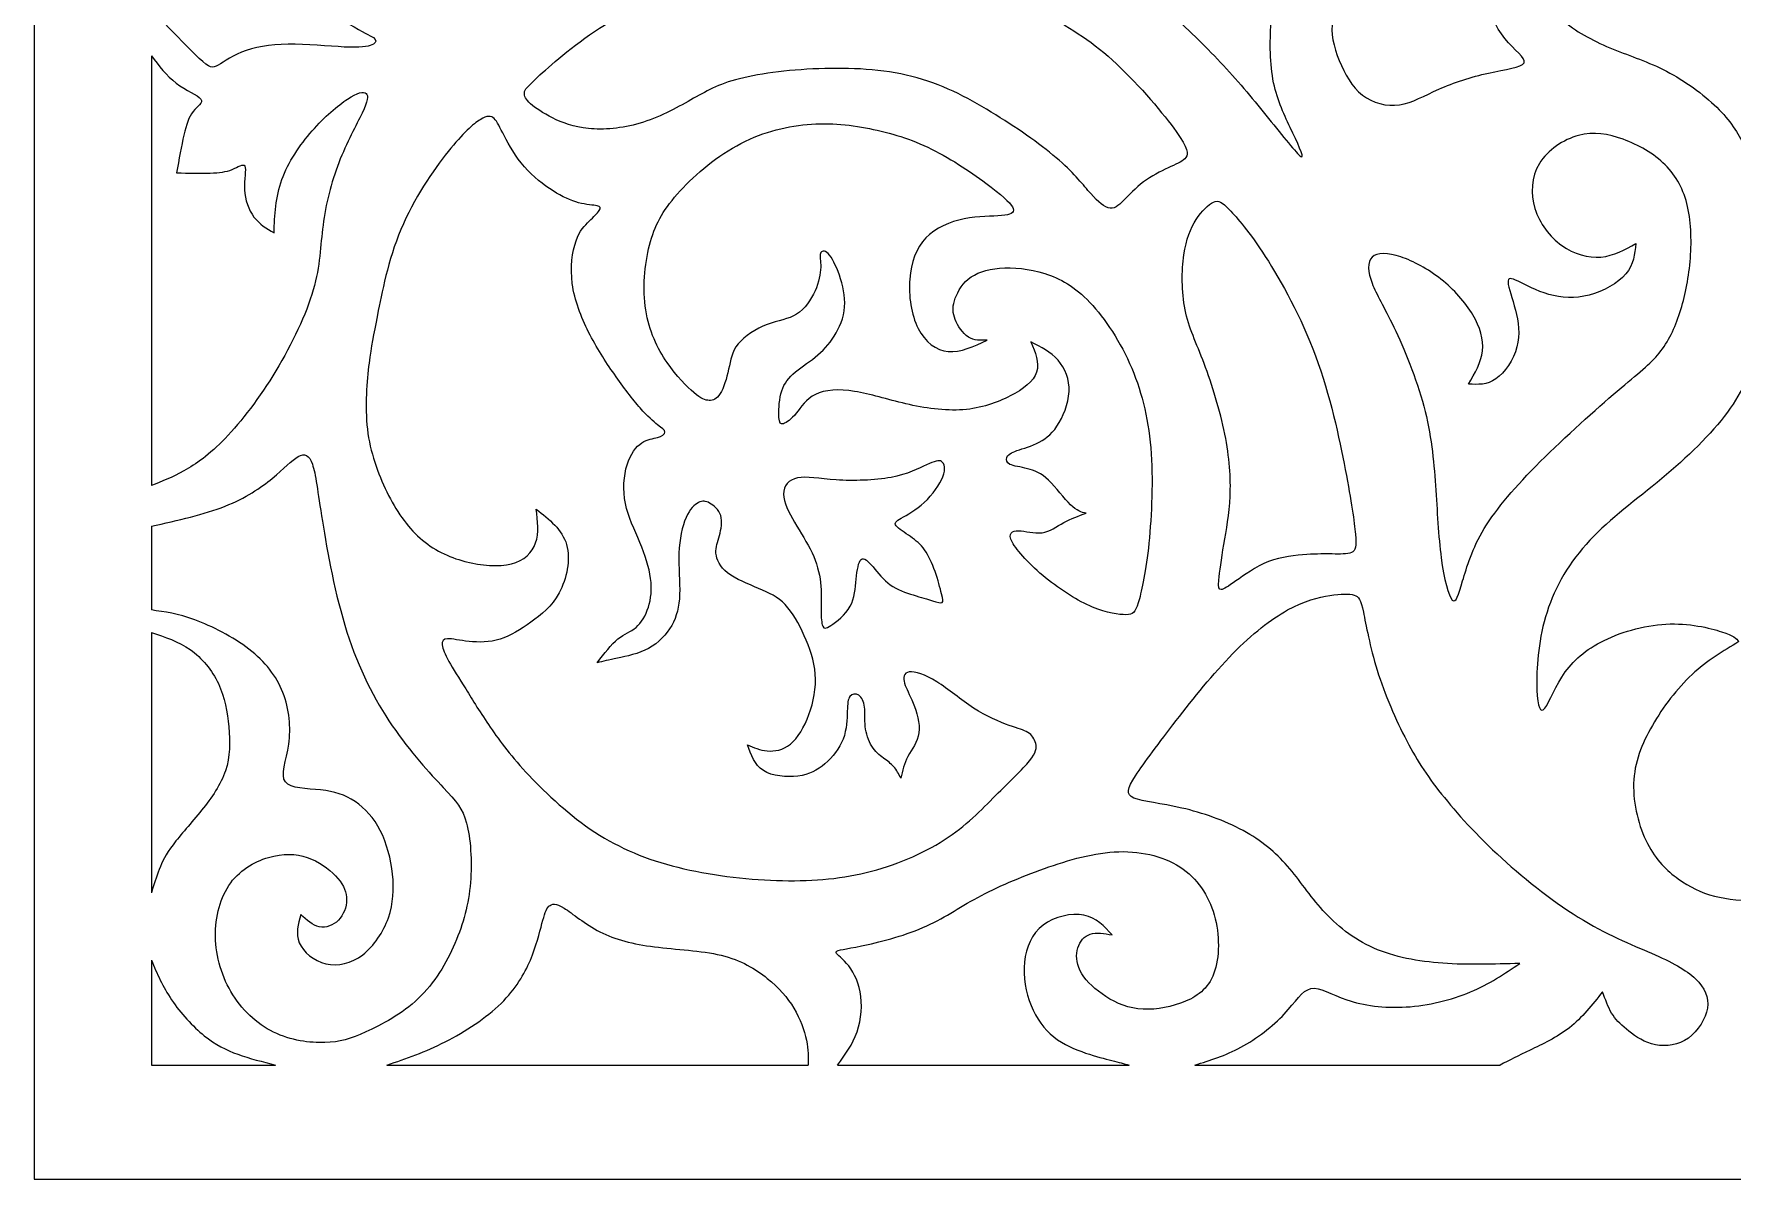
# Model space of a CAD drawing. Header units: millimetres. Extents: x 169 to 447, y 9 to 409.
# Drawn here: x 168.9 to 306.1, y 8.9 to 101.4 of the extents above; entities that cross this region are included whole.
import ezdxf

# ---------------------------------------------------------------- set-up
doc = ezdxf.new("R2010")
doc.units = ezdxf.units.MM
for name, color, linetype in [('Default', 7, 'Continuous'), ('DV1_Layer_1', 7, 'Continuous'), ('Layer_1', 7, 'Continuous')]:
    doc.layers.add(name, color=color, linetype=linetype)

# ---------------------------------------------------------------- blocks, each defined once
blk = doc.blocks.new('SE')
at = {"layer": 'DV1_Layer_1', "color": 7, "linetype": 'Continuous'}
for points, knots in [([(247.2, 127.8), (246.64, 127.35), (246.09, 126.91), (245.66, 124.99), (245.8, 123.53), (246.51, 121.95), (247.22, 120.38), (248.51, 118.69), (250.05, 117.27), (251.59, 115.85), (253.38, 114.69), (254.51, 113.7), (255.64, 112.7), (256.1, 111.87), (256.28, 110.77), (256.47, 109.66), (256.38, 108.28), (257.17, 106.88), (257.96, 105.48), (259.62, 104.06), (261.13, 102.68), (262.64, 101.31), (263.99, 99.97), (265.27, 98.57), (266.55, 97.17), (267.75, 95.71), (268.89, 94.3), (270.03, 92.89), (271.1, 91.53), (271.34, 91.46), (271.58, 91.4), (270.99, 92.62), (269.85, 95.03), (269.31, 96.21), (269.03, 97.73), (268.76, 99.25), (268.76, 101.11), (268.91, 102.51), (269.07, 103.91), (269.37, 104.85), (270.58, 106.47), (271.47, 107.15), (272.47, 107.38), (273.46, 107.61), (274.56, 107.39), (275.37, 106.82), (276.17, 106.25), (276.7, 105.33), (277.22, 104.41), (276.79, 104.54), (276.35, 104.67), (275.69, 104.39), (275.04, 104.11), (274.16, 103.41), (273.89, 102.47), (273.62, 101.53), (273.94, 100.34), (274.39, 99.24), (274.84, 98.14), (275.41, 97.11), (276.25, 96.45), (277.09, 95.8), (278.21, 95.51), (279.25, 95.66), (280.29, 95.82), (281.25, 96.41), (282.44, 96.93), (283.63, 97.46), (285.05, 97.92), (286.43, 98.22), (287.81, 98.53), (289.14, 98.68), (289.32, 99.06), (289.49, 99.45), (288.51, 100.06), (287.76, 101.01), (287, 101.96), (286.48, 103.25), (285.89, 105.48), (285.82, 106.42), (285.89, 107.15), (285.95, 107.87), (286.15, 108.37), (286.35, 108.88)], [0, 0, 0, 0, 0.033333, 0.033333, 0.066667, 0.066667, 0.066667, 0.1, 0.1, 0.1, 0.133333, 0.133333, 0.133333, 0.166667, 0.166667, 0.166667, 0.2, 0.2, 0.2, 0.233333, 0.233333, 0.233333, 0.266667, 0.266667, 0.266667, 0.3, 0.3, 0.3, 0.333333, 0.333333, 0.333333, 0.366667, 0.366667, 0.4, 0.4, 0.4, 0.433333, 0.433333, 0.433333, 0.466667, 0.466667, 0.5, 0.5, 0.5, 0.533333, 0.533333, 0.533333, 0.566667, 0.566667, 0.566667, 0.6, 0.6, 0.6, 0.633333, 0.633333, 0.633333, 0.666667, 0.666667, 0.666667, 0.7, 0.7, 0.7, 0.733333, 0.733333, 0.733333, 0.766667, 0.766667, 0.766667, 0.8, 0.8, 0.8, 0.833333, 0.833333, 0.833333, 0.866667, 0.866667, 0.866667, 0.9, 0.9, 0.933333, 0.933333, 0.933333, 1, 1, 1, 1]), ([(178.41, 124.82), (178.94, 123.35), (179.46, 121.89), (180.39, 119.78), (181.32, 117.67), (182.65, 114.91), (185.98, 109.81), (187.97, 107.47), (189.79, 105.74), (191.62, 104), (193.28, 102.86), (194.4, 102.18), (195.51, 101.5), (196.08, 101.28), (196.63, 100.89), (196.61, 100.72), (196.35, 100.56), (196.08, 100.41), (195.58, 100.28), (194.45, 100.31), (193.33, 100.34), (191.58, 100.54), (190.03, 100.55), (188.49, 100.57), (187.14, 100.41), (186.08, 100.05), (185.03, 99.69), (184.28, 99.13), (183.81, 98.86), (183.33, 98.59), (183.14, 98.62), (182.28, 99.41), (181.43, 100.21), (179.92, 101.79), (178.41, 103.36)], [0, 0, 0, 0, 0.076923, 0.076923, 0.076923, 0.153846, 0.153846, 0.230769, 0.230769, 0.230769, 0.307692, 0.307692, 0.307692, 0.384615, 0.384615, 0.461538, 0.461538, 0.461538, 0.538462, 0.538462, 0.538462, 0.615385, 0.615385, 0.615385, 0.692308, 0.692308, 0.692308, 0.769231, 0.769231, 0.769231, 0.846154, 0.846154, 0.846154, 1, 1, 1, 1]), ([(250.76, 102.87), (248.73, 103.91), (246.41, 104.85), (243.53, 105.64), (240.66, 106.42), (237.22, 107.06), (233.57, 107.02), (229.92, 106.97), (226.05, 106.25), (219.7, 104.5), (217.23, 103.47), (215.02, 102.1), (212.81, 100.74), (210.87, 99.03), (209.81, 98.07), (208.75, 97.11), (208.57, 96.89), (208.55, 96.64), (208.53, 96.39), (208.66, 96.1), (209.04, 95.75), (209.42, 95.4), (210.06, 94.99), (210.83, 94.6), (211.61, 94.22), (212.53, 93.87), (213.73, 93.75), (214.94, 93.63), (216.42, 93.74), (217.89, 94.18), (219.35, 94.61), (220.8, 95.38), (223.2, 96.74), (224.17, 97.33), (225.93, 97.77), (227.69, 98.22), (230.25, 98.53), (232.82, 98.59), (235.39, 98.66), (237.97, 98.49), (240.28, 97.84), (242.6, 97.19), (244.66, 96.08), (246.63, 94.85), (248.6, 93.63), (250.48, 92.3), (251.76, 91.18), (253.04, 90.06), (253.71, 89.17), (254.31, 88.49), (254.92, 87.81), (255.44, 87.35), (255.88, 87.31), (256.32, 87.27), (256.67, 87.64), (257.58, 88.58), (258.15, 89.15), (258.81, 89.61), (259.47, 90.06), (260.21, 90.41), (261.37, 90.94), (261.78, 91.11), (261.99, 91.41), (262.2, 91.71), (262.2, 92.12), (261.21, 93.5), (260.23, 94.88), (258.26, 97.22), (256.4, 98.96), (254.54, 100.69), (252.79, 101.83), (250.76, 102.87)], [0, 0, 0, 0, 0.038462, 0.038462, 0.038462, 0.076923, 0.076923, 0.076923, 0.115385, 0.115385, 0.153846, 0.153846, 0.153846, 0.192308, 0.192308, 0.192308, 0.230769, 0.230769, 0.230769, 0.269231, 0.269231, 0.269231, 0.307692, 0.307692, 0.307692, 0.346154, 0.346154, 0.346154, 0.384615, 0.384615, 0.384615, 0.423077, 0.423077, 0.461538, 0.461538, 0.461538, 0.5, 0.5, 0.5, 0.538462, 0.538462, 0.538462, 0.576923, 0.576923, 0.576923, 0.615385, 0.615385, 0.615385, 0.653846, 0.653846, 0.653846, 0.692308, 0.692308, 0.692308, 0.730769, 0.730769, 0.769231, 0.769231, 0.769231, 0.807692, 0.807692, 0.846154, 0.846154, 0.846154, 0.884615, 0.884615, 0.884615, 0.923077, 0.923077, 0.923077, 1, 1, 1, 1]), ([(290.23, 108.07), (290.18, 107.18), (290.13, 106.29), (290.47, 105.31), (290.81, 104.32), (291.53, 103.25), (292.6, 102.36), (293.67, 101.46), (295.09, 100.74), (296.51, 100.16), (297.94, 99.58), (299.36, 99.14), (302.29, 97.61), (303.8, 96.52), (304.88, 95.46), (305.96, 94.4), (306.62, 93.37), (307.11, 92.38), (307.61, 91.4), (307.95, 90.46), (308.28, 89.52)], [0, 0, 0, 0, 0.125, 0.125, 0.125, 0.25, 0.25, 0.25, 0.375, 0.375, 0.375, 0.5, 0.5, 0.625, 0.625, 0.625, 0.75, 0.75, 0.75, 1, 1, 1, 1]), ([(178.41, 99.62), (179.02, 98.81), (180.25, 97.19), (182.17, 96.45), (182.4, 96.13), (182.63, 95.82), (182.13, 95.55), (181.78, 95.12), (181.43, 94.68), (181.23, 94.07), (181.04, 93.21), (180.84, 92.36), (180.64, 91.27), (180.45, 90.17), (181.43, 90.15), (182.41, 90.13), (183.17, 90.15), (183.92, 90.17), (184.97, 90.31), (185.85, 90.96), (185.97, 90.71), (186.09, 90.46), (185.89, 89.63), (185.93, 88.81), (185.98, 87.99), (186.26, 87.18), (186.7, 86.6), (187.14, 86.02), (187.73, 85.67), (188.32, 85.32), (188.38, 86.76), (188.45, 88.21), (188.95, 89.62), (189.46, 91.03), (190.4, 92.41), (191.4, 93.55), (192.41, 94.7), (193.48, 95.62), (194.27, 96.13), (195.05, 96.65), (195.56, 96.76), (195.97, 96.41), (195.89, 95.95), (195.44, 95), (194.99, 94.05), (194.18, 92.6), (193.56, 90.99), (192.93, 89.39), (192.5, 87.62), (192.28, 85.94), (192.06, 84.27), (192.06, 82.69), (191.49, 80.72), (190.92, 78.74), (189.78, 76.35), (187.16, 72.02), (185.67, 70.07), (184.38, 68.73), (183.09, 67.38), (182, 66.64), (181.04, 66.11), (180.07, 65.57), (179.24, 65.24), (178.41, 64.91)], [0, 0, 0, 0, 0.041667, 0.083333, 0.083333, 0.083333, 0.125, 0.125, 0.125, 0.166667, 0.166667, 0.166667, 0.208333, 0.208333, 0.208333, 0.25, 0.25, 0.25, 0.291667, 0.333333, 0.333333, 0.333333, 0.375, 0.375, 0.375, 0.416667, 0.416667, 0.416667, 0.458333, 0.458333, 0.458333, 0.5, 0.5, 0.5, 0.541667, 0.541667, 0.541667, 0.583333, 0.583333, 0.583333, 0.625, 0.625, 0.666667, 0.666667, 0.666667, 0.708333, 0.708333, 0.708333, 0.75, 0.75, 0.75, 0.791667, 0.791667, 0.791667, 0.833333, 0.833333, 0.875, 0.875, 0.875, 0.916667, 0.916667, 0.916667, 1, 1, 1, 1]), ([(196.68, 78.71), (197.02, 80.44), (197.53, 83.11), (198.57, 85.59), (199.6, 88.07), (201.18, 90.37), (202.38, 91.88), (203.58, 93.39), (204.42, 94.11), (204.98, 94.46), (205.55, 94.81), (205.86, 94.79), (206.11, 94.55), (206.36, 94.31), (206.56, 93.85), (206.93, 93.14), (207.3, 92.43), (207.85, 91.46), (209.25, 89.85), (210.1, 89.19), (211.63, 88.23), (212.31, 87.92), (212.93, 87.76), (213.56, 87.59), (214.13, 87.57), (214.72, 87.44), (214.74, 87.33), (214.6, 87.12), (214.45, 86.92), (214.15, 86.61), (213.79, 86.26), (213.43, 85.91), (213.01, 85.52), (212.72, 84.67), (212.42, 83.83), (212.25, 82.54), (212.42, 81.22), (212.6, 79.89), (213.12, 78.54), (213.74, 77.3), (214.37, 76.07), (215.09, 74.95), (215.82, 73.9), (216.55, 72.85), (217.3, 71.87), (217.9, 71.18), (218.5, 70.49), (218.96, 70.1), (219.31, 69.82), (219.66, 69.55), (219.9, 69.4), (219.9, 69.23), (219.9, 69.07), (219.66, 68.89), (219.31, 68.8), (218.96, 68.7), (218.5, 68.68), (217.58, 68.06), (217.12, 67.47), (216.58, 65.72), (216.49, 64.56), (216.71, 63.47), (216.93, 62.38), (217.45, 61.35), (217.88, 60.33), (218.3, 59.31), (218.63, 58.31), (218.75, 57.42), (218.87, 56.54), (218.78, 55.77), (218.57, 55.09), (218.35, 54.42), (218, 53.82), (217.57, 53.46), (217.14, 53.1), (216.64, 52.97), (216.11, 52.53), (215.57, 52.1), (215, 51.35), (214.43, 50.61), (214.89, 50.72), (215.35, 50.83), (216.07, 50.98), (216.79, 51.13), (217.78, 51.33), (218.59, 51.77), (219.4, 52.21), (220.03, 52.88), (220.45, 53.62), (220.86, 54.35), (221.06, 55.14), (221.09, 56.13), (221.13, 57.13), (220.99, 58.33), (221.04, 59.46), (221.08, 60.58), (221.52, 62.68), (222.31, 63.38), (222.62, 63.55), (222.94, 63.71), (223.18, 63.69), (223.51, 63.5), (223.84, 63.32), (224.25, 62.97), (224.41, 62.49), (224.56, 62), (224.45, 61.39), (224.31, 60.88), (224.17, 60.36), (223.99, 59.95), (224.03, 59.45), (224.08, 58.94), (224.34, 58.35), (224.97, 57.86), (225.61, 57.37), (226.61, 56.97), (227.47, 56.61), (228.32, 56.25), (229.02, 55.92), (229.62, 55.3), (230.22, 54.68), (230.73, 53.76), (231.16, 52.79), (231.6, 51.81), (231.97, 50.78), (232.05, 49.69), (232.13, 48.6), (231.91, 47.44), (231.54, 46.42), (231.16, 45.4), (230.64, 44.53), (230.04, 44.04), (229.44, 43.55), (228.76, 43.44), (228.17, 43.49), (227.58, 43.55), (227.07, 43.76), (226.57, 43.98), (226.86, 43.17), (227.14, 42.36), (227.86, 41.9), (228.58, 41.45), (229.74, 41.34), (230.65, 41.46), (231.56, 41.58), (232.21, 41.93), (232.83, 42.45), (233.44, 42.98), (234.01, 43.68), (234.3, 44.45), (234.6, 45.23), (234.62, 46.08), (234.66, 47.31), (234.69, 47.68), (234.85, 47.89), (235.01, 48.09), (235.32, 48.14), (235.56, 47.99), (235.8, 47.83), (235.98, 47.48), (236.03, 47.03), (236.09, 46.59), (236.02, 46.04), (236.09, 45.47), (236.15, 44.9), (236.35, 44.31), (236.62, 43.87), (236.89, 43.44), (237.24, 43.15), (237.56, 42.91), (237.88, 42.67), (238.16, 42.47), (238.39, 42.21), (238.62, 41.95), (238.8, 41.62), (238.97, 41.29), (239.1, 41.88), (239.23, 42.47), (239.85, 43.63), (240.33, 44.2), (240.43, 44.96), (240.52, 45.71), (240.24, 46.65), (239.67, 48.05), (239.39, 48.51), (239.27, 48.95), (239.15, 49.38), (239.19, 49.8), (239.64, 49.87), (240.09, 49.93), (240.94, 49.65), (241.87, 49.07), (242.8, 48.49), (243.81, 47.61), (244.84, 46.95), (245.88, 46.28), (246.95, 45.82), (247.71, 45.55), (248.46, 45.27), (248.9, 45.19), (249.56, 44.77), (249.78, 44.44), (249.86, 44.09), (249.95, 43.74), (249.91, 43.37), (249.36, 42.69), (248.81, 42.01), (247.76, 41.03), (246.62, 39.88), (245.47, 38.73), (244.22, 37.42), (242.47, 36.3), (240.72, 35.17), (238.47, 34.23), (236.17, 33.67), (233.88, 33.11), (231.54, 32.94), (228.93, 33.03), (226.33, 33.11), (223.47, 33.46), (220.95, 34.09), (218.44, 34.71), (216.27, 35.61), (214.25, 36.93), (212.22, 38.25), (210.34, 40), (208.93, 41.5), (207.52, 43), (206.58, 44.25), (205.01, 46.54), (204.37, 47.59), (203.81, 48.49), (203.26, 49.38), (202.78, 50.13), (202.45, 50.72), (202.12, 51.31), (201.94, 51.75), (201.91, 52.05), (201.88, 52.36), (201.99, 52.53), (202.35, 52.55), (202.71, 52.56), (203.32, 52.4), (204.08, 52.33), (204.83, 52.25), (205.73, 52.25), (206.58, 52.51), (207.43, 52.77), (208.24, 53.3), (209.91, 54.48), (210.76, 55.14), (211.96, 57.37), (212.31, 58.94), (211.96, 60.15), (211.61, 61.35), (210.56, 62.18), (209.51, 63.01), (209.62, 62.05), (209.73, 61.09), (209.46, 60.29), (209.18, 59.49), (208.53, 58.86), (206.47, 58.33), (205.07, 58.44), (203.75, 58.79), (202.43, 59.14), (201.18, 59.73), (200.12, 60.67), (199.06, 61.61), (198.18, 62.9), (197.44, 64.4), (196.7, 65.9), (195.47, 69.31), (195.82, 73.38), (196, 74.79), (196.17, 76.2), (196.35, 76.99), (196.68, 78.71)], [0, 0, 0, 0, 0.010101, 0.010101, 0.010101, 0.020202, 0.020202, 0.020202, 0.030303, 0.030303, 0.030303, 0.040404, 0.040404, 0.040404, 0.050505, 0.050505, 0.050505, 0.060606, 0.060606, 0.070707, 0.070707, 0.080808, 0.080808, 0.080808, 0.090909, 0.090909, 0.10101, 0.10101, 0.10101, 0.111111, 0.111111, 0.111111, 0.121212, 0.121212, 0.121212, 0.131313, 0.131313, 0.131313, 0.141414, 0.141414, 0.141414, 0.151515, 0.151515, 0.151515, 0.161616, 0.161616, 0.161616, 0.171717, 0.171717, 0.171717, 0.181818, 0.181818, 0.181818, 0.191919, 0.191919, 0.191919, 0.20202, 0.20202, 0.212121, 0.212121, 0.222222, 0.222222, 0.222222, 0.232323, 0.232323, 0.232323, 0.242424, 0.242424, 0.242424, 0.252525, 0.252525, 0.252525, 0.262626, 0.262626, 0.262626, 0.272727, 0.272727, 0.272727, 0.282828, 0.282828, 0.282828, 0.292929, 0.292929, 0.292929, 0.30303, 0.30303, 0.30303, 0.313131, 0.313131, 0.313131, 0.323232, 0.323232, 0.323232, 0.333333, 0.333333, 0.333333, 0.343434, 0.353535, 0.353535, 0.353535, 0.363636, 0.363636, 0.363636, 0.373737, 0.373737, 0.373737, 0.383838, 0.383838, 0.383838, 0.393939, 0.393939, 0.393939, 0.40404, 0.40404, 0.40404, 0.414141, 0.414141, 0.414141, 0.424242, 0.424242, 0.424242, 0.434343, 0.434343, 0.434343, 0.444444, 0.444444, 0.444444, 0.454545, 0.454545, 0.454545, 0.464646, 0.464646, 0.464646, 0.474747, 0.474747, 0.474747, 0.484848, 0.484848, 0.484848, 0.494949, 0.494949, 0.494949, 0.505051, 0.505051, 0.505051, 0.515152, 0.515152, 0.515152, 0.525253, 0.525253, 0.525253, 0.535354, 0.535354, 0.545455, 0.545455, 0.545455, 0.555556, 0.555556, 0.555556, 0.565657, 0.565657, 0.565657, 0.575758, 0.575758, 0.575758, 0.585859, 0.585859, 0.585859, 0.59596, 0.59596, 0.59596, 0.606061, 0.606061, 0.606061, 0.616162, 0.616162, 0.616162, 0.626263, 0.626263, 0.636364, 0.636364, 0.636364, 0.646465, 0.646465, 0.656566, 0.656566, 0.656566, 0.666667, 0.666667, 0.666667, 0.676768, 0.676768, 0.676768, 0.686869, 0.686869, 0.686869, 0.69697, 0.69697, 0.69697, 0.707071, 0.707071, 0.717172, 0.717172, 0.717172, 0.727273, 0.727273, 0.727273, 0.737374, 0.737374, 0.737374, 0.747475, 0.747475, 0.747475, 0.757576, 0.757576, 0.757576, 0.767677, 0.767677, 0.767677, 0.777778, 0.777778, 0.777778, 0.787879, 0.787879, 0.787879, 0.79798, 0.79798, 0.79798, 0.808081, 0.808081, 0.818182, 0.818182, 0.818182, 0.828283, 0.828283, 0.828283, 0.838384, 0.838384, 0.838384, 0.848485, 0.848485, 0.848485, 0.858586, 0.858586, 0.858586, 0.868687, 0.868687, 0.868687, 0.878788, 0.878788, 0.888889, 0.888889, 0.89899, 0.89899, 0.89899, 0.909091, 0.909091, 0.909091, 0.919192, 0.919192, 0.919192, 0.929293, 0.929293, 0.939394, 0.939394, 0.939394, 0.949495, 0.949495, 0.949495, 0.959596, 0.959596, 0.959596, 0.969697, 0.979798, 0.979798, 0.979798, 1, 1, 1, 1]), ([(241.76, 91.93), (240.09, 92.8), (238.45, 93.32), (236.74, 93.68), (235.04, 94.05), (233.26, 94.24), (231.39, 94.08), (229.52, 93.91), (227.56, 93.39), (225.7, 92.36), (223.84, 91.33), (222.09, 89.8), (220.9, 88.45), (219.7, 87.09), (219.07, 85.91), (218.66, 84.33), (218.26, 82.76), (218.09, 80.79), (218.61, 77.4), (219.31, 75.98), (220.08, 74.85), (220.84, 73.73), (221.67, 72.9), (222.25, 72.42), (222.83, 71.93), (223.16, 71.8), (223.48, 71.79), (223.79, 71.78), (224.1, 71.89), (224.37, 72.34), (224.65, 72.79), (224.89, 73.57), (225.05, 74.31), (225.22, 75.04), (225.3, 75.72), (225.82, 76.35), (226.33, 76.99), (227.27, 77.58), (228.16, 77.92), (229.04, 78.25), (229.87, 78.34), (230.54, 78.76), (231.21, 79.17), (231.71, 79.92), (232.03, 80.63), (232.35, 81.34), (232.48, 82.02), (232.49, 82.54), (232.5, 83.07), (232.39, 83.44), (232.54, 83.88), (232.8, 83.94), (233.1, 83.65), (233.39, 83.35), (233.72, 82.69), (234, 81.91), (234.27, 81.12), (234.49, 80.2), (234.42, 79.34), (234.36, 78.47), (234.01, 77.66), (233.58, 76.99), (233.15, 76.31), (232.65, 75.76), (231.45, 74.8), (230.75, 74.38), (230.25, 73.92), (229.74, 73.46), (229.44, 72.96), (229.27, 72.32), (229.11, 71.67), (229.09, 70.88), (229.12, 70.42), (229.15, 69.97), (229.24, 69.83), (229.48, 69.91), (229.72, 69.99), (230.51, 70.56), (231.3, 71.91), (232.06, 72.28), (232.83, 72.66), (233.96, 72.72), (236.48, 72.33), (237.86, 71.87), (239.37, 71.52), (240.87, 71.17), (242.52, 70.93), (245.45, 71.15), (246.74, 71.61), (247.8, 72.15), (248.86, 72.7), (249.69, 73.33), (249.93, 74.08), (250.17, 74.82), (249.82, 75.67), (249.47, 76.53), (250.28, 76.11), (251.09, 75.7), (251.67, 75.04), (252.25, 74.38), (252.6, 73.49), (252.55, 72.5), (252.51, 71.52), (252.07, 70.45), (251.58, 69.71), (251.09, 68.98), (250.54, 68.59), (249.3, 68.02), (248.6, 67.84), (248.17, 67.68), (247.74, 67.52), (247.59, 67.36), (247.52, 67.18), (247.46, 66.99), (247.48, 66.77), (247.78, 66.63), (248.07, 66.49), (248.64, 66.42), (249.2, 66.28), (249.75, 66.14), (250.3, 65.92), (250.9, 65.35), (251.5, 64.78), (252.16, 63.86), (252.67, 63.36), (253.19, 62.86), (253.56, 62.77), (253.93, 62.68), (253.32, 62.46), (252.71, 62.25), (252.13, 61.93), (251.55, 61.61), (251, 61.2), (250.37, 61.11), (249.73, 61.02), (249.01, 61.26), (248.48, 61.27), (247.94, 61.28), (247.59, 61.06), (248.33, 59.66), (249.43, 58.48), (250.66, 57.47), (251.9, 56.45), (253.28, 55.6), (254.45, 55.1), (255.62, 54.61), (256.58, 54.48), (257.72, 54.5), (257.89, 54.66), (258.14, 55.45), (258.39, 56.25), (258.72, 57.7), (258.96, 59.86), (259.2, 62.03), (259.36, 64.91), (259.01, 70.05), (258.5, 72.31), (257.62, 74.39), (256.73, 76.48), (255.46, 78.41), (254.24, 79.7), (253.01, 80.99), (251.83, 81.64), (250.59, 82.04), (249.34, 82.43), (246.71, 82.69), (245.01, 82.08), (244.41, 81.58), (243.81, 81.08), (243.46, 80.38), (243.29, 79.82), (243.13, 79.26), (243.15, 78.85), (243.36, 78.33), (243.56, 77.82), (243.96, 77.2), (244.42, 76.91), (244.88, 76.61), (245.4, 76.64), (245.93, 76.66), (244.86, 76.16), (243.78, 75.65), (241.82, 75.83), (240.92, 76.5), (240.36, 77.61), (239.8, 78.71), (239.58, 80.24), (239.78, 82.94), (240.2, 84.09), (240.98, 84.91), (241.77, 85.73), (242.93, 86.22), (244.08, 86.45), (245.23, 86.68), (246.36, 86.65), (247.1, 86.72), (247.83, 86.78), (248.16, 86.94), (248.05, 87.28), (247.94, 87.62), (247.39, 88.14), (246.27, 89), (245.14, 89.87), (243.43, 91.07), (241.76, 91.93)], [0, 0, 0, 0, 0.013514, 0.013514, 0.013514, 0.027027, 0.027027, 0.027027, 0.040541, 0.040541, 0.040541, 0.054054, 0.054054, 0.054054, 0.067568, 0.067568, 0.067568, 0.081081, 0.081081, 0.094595, 0.094595, 0.094595, 0.108108, 0.108108, 0.108108, 0.121622, 0.121622, 0.121622, 0.135135, 0.135135, 0.135135, 0.148649, 0.148649, 0.148649, 0.162162, 0.162162, 0.162162, 0.175676, 0.175676, 0.175676, 0.189189, 0.189189, 0.189189, 0.202703, 0.202703, 0.202703, 0.216216, 0.216216, 0.216216, 0.22973, 0.22973, 0.243243, 0.243243, 0.243243, 0.256757, 0.256757, 0.256757, 0.27027, 0.27027, 0.27027, 0.283784, 0.283784, 0.283784, 0.297297, 0.297297, 0.310811, 0.310811, 0.310811, 0.324324, 0.324324, 0.324324, 0.337838, 0.337838, 0.337838, 0.351351, 0.351351, 0.351351, 0.364865, 0.378378, 0.378378, 0.378378, 0.391892, 0.391892, 0.405405, 0.405405, 0.405405, 0.418919, 0.418919, 0.432432, 0.432432, 0.432432, 0.445946, 0.445946, 0.445946, 0.459459, 0.459459, 0.459459, 0.472973, 0.472973, 0.472973, 0.486486, 0.486486, 0.486486, 0.5, 0.5, 0.5, 0.513514, 0.513514, 0.527027, 0.527027, 0.527027, 0.540541, 0.540541, 0.540541, 0.554054, 0.554054, 0.554054, 0.567568, 0.567568, 0.567568, 0.581081, 0.581081, 0.581081, 0.594595, 0.594595, 0.594595, 0.608108, 0.608108, 0.608108, 0.621622, 0.621622, 0.621622, 0.635135, 0.635135, 0.635135, 0.648649, 0.648649, 0.648649, 0.662162, 0.662162, 0.675676, 0.675676, 0.675676, 0.689189, 0.689189, 0.689189, 0.702703, 0.702703, 0.716216, 0.716216, 0.716216, 0.72973, 0.72973, 0.72973, 0.743243, 0.743243, 0.756757, 0.756757, 0.756757, 0.77027, 0.77027, 0.77027, 0.783784, 0.783784, 0.783784, 0.797297, 0.810811, 0.810811, 0.810811, 0.824324, 0.824324, 0.824324, 0.837838, 0.837838, 0.837838, 0.851351, 0.851351, 0.851351, 0.864865, 0.864865, 0.864865, 0.878378, 0.878378, 0.891892, 0.891892, 0.891892, 0.905405, 0.905405, 0.918919, 0.918919, 0.918919, 0.932432, 0.932432, 0.932432, 0.945946, 0.945946, 0.945946, 0.959459, 0.959459, 0.959459, 0.972973, 0.972973, 0.972973, 1, 1, 1, 1]), ([(283.51, 55.67), (283.22, 55.99), (282.85, 57.37), (282.62, 59.08), (282.39, 60.8), (282.3, 62.86), (282.16, 64.92), (282.01, 66.99), (281.82, 69.07), (281.22, 71.32), (280.61, 73.57), (279.61, 76), (278.8, 77.7), (277.99, 79.39), (277.38, 80.35), (277.04, 81.25), (276.7, 82.15), (276.63, 82.98), (277.04, 83.37), (277.44, 83.77), (278.32, 83.72), (279.35, 83.38), (280.37, 83.04), (281.55, 82.41), (282.6, 81.58), (283.65, 80.75), (285.49, 78.69), (286.06, 76.72), (285.95, 75.79), (285.84, 74.86), (285.34, 73.99), (284.84, 73.11), (285.58, 73.07), (286.32, 73.03), (287.04, 73.53), (287.77, 74.03), (288.47, 75.08), (288.74, 76.11), (289.01, 77.14), (288.86, 78.15), (288.62, 79.09), (288.38, 80.03), (288.05, 80.9), (288.02, 81.32), (287.98, 81.73), (288.25, 81.69), (288.83, 81.42), (289.41, 81.14), (290.3, 80.64), (291.31, 80.35), (292.32, 80.07), (293.43, 80), (294.58, 80.3), (295.73, 80.59), (296.91, 81.25), (297.54, 82.01), (298.18, 82.76), (298.26, 83.61), (298.35, 84.47), (297.46, 83.96), (296.56, 83.46), (295.53, 83.37), (294.5, 83.28), (293.34, 83.61), (291.37, 85.01), (290.57, 86.08), (289.82, 88.49), (289.89, 89.82), (290.55, 90.92), (291.22, 92.01), (292.49, 92.86), (293.72, 93.19), (294.94, 93.52), (296.12, 93.32), (297.33, 92.88), (298.55, 92.43), (299.8, 91.73), (300.71, 90.82), (301.63, 89.91), (302.22, 88.8), (302.53, 87.44), (302.84, 86.08), (302.86, 84.49), (302.73, 83), (302.59, 81.51), (302.31, 80.14), (301.91, 78.89), (301.5, 77.64), (300.98, 76.53), (300.24, 75.62), (299.51, 74.71), (298.57, 74.01), (296.85, 72.55), (295.14, 71.08), (292.64, 68.85), (290.63, 66.85), (288.62, 64.85), (287.09, 63.08), (286.1, 61.45), (285.12, 59.82), (284.68, 58.33), (284.35, 57.21), (284.03, 56.1), (283.81, 55.36), (283.51, 55.67)], [0, 0, 0, 0, 0.027027, 0.027027, 0.027027, 0.054054, 0.054054, 0.054054, 0.081081, 0.081081, 0.081081, 0.108108, 0.108108, 0.108108, 0.135135, 0.135135, 0.135135, 0.162162, 0.162162, 0.162162, 0.189189, 0.189189, 0.189189, 0.216216, 0.216216, 0.216216, 0.243243, 0.27027, 0.27027, 0.27027, 0.297297, 0.297297, 0.297297, 0.324324, 0.324324, 0.324324, 0.351351, 0.351351, 0.351351, 0.378378, 0.378378, 0.378378, 0.405405, 0.405405, 0.405405, 0.432432, 0.432432, 0.432432, 0.459459, 0.459459, 0.459459, 0.486486, 0.486486, 0.486486, 0.513514, 0.513514, 0.513514, 0.540541, 0.540541, 0.540541, 0.567568, 0.567568, 0.567568, 0.594595, 0.594595, 0.621622, 0.621622, 0.648649, 0.648649, 0.648649, 0.675676, 0.675676, 0.675676, 0.702703, 0.702703, 0.702703, 0.72973, 0.72973, 0.72973, 0.756757, 0.756757, 0.756757, 0.783784, 0.783784, 0.783784, 0.810811, 0.810811, 0.810811, 0.837838, 0.837838, 0.837838, 0.864865, 0.864865, 0.864865, 0.891892, 0.891892, 0.891892, 0.918919, 0.918919, 0.918919, 0.945946, 0.945946, 0.945946, 1, 1, 1, 1]), ([(274.87, 66.2), (274.38, 68.76), (273.64, 72.22), (272.47, 75.38), (271.3, 78.54), (269.7, 81.4), (268.41, 83.41), (267.12, 85.41), (266.14, 86.54), (265.51, 87.19), (264.89, 87.83), (264.63, 87.99), (263.82, 87.62), (263.27, 87.09), (262.82, 86.39), (262.37, 85.69), (262.02, 84.82), (261.65, 82.26), (261.63, 80.57), (261.93, 79.12), (262.22, 77.66), (262.83, 76.44), (263.47, 74.77), (264.1, 73.09), (264.76, 70.97), (265.14, 69.08), (265.52, 67.19), (265.63, 65.53), (265.57, 64.06), (265.5, 62.59), (265.26, 61.33), (265.06, 60.16), (264.87, 58.99), (264.71, 57.91), (264.66, 57.29), (264.6, 56.67), (264.65, 56.49), (265.04, 56.54), (265.39, 56.76), (266.04, 57.21), (266.68, 57.67), (267.62, 58.37), (268.67, 58.78), (269.72, 59.18), (270.88, 59.29), (271.76, 59.35), (272.63, 59.4), (273.22, 59.4), (274.42, 59.38), (275.04, 59.36), (275.38, 59.51), (275.72, 59.66), (275.78, 59.99), (275.69, 60.99), (275.61, 61.98), (275.37, 63.64), (274.87, 66.2)], [0, 0, 0, 0, 0.047619, 0.047619, 0.047619, 0.095238, 0.095238, 0.095238, 0.142857, 0.142857, 0.142857, 0.190476, 0.190476, 0.238095, 0.238095, 0.238095, 0.285714, 0.285714, 0.333333, 0.333333, 0.333333, 0.380952, 0.380952, 0.380952, 0.428571, 0.428571, 0.428571, 0.47619, 0.47619, 0.47619, 0.52381, 0.52381, 0.52381, 0.571429, 0.571429, 0.571429, 0.619048, 0.619048, 0.666667, 0.666667, 0.666667, 0.714286, 0.714286, 0.714286, 0.761905, 0.761905, 0.761905, 0.809524, 0.809524, 0.857143, 0.857143, 0.857143, 0.904762, 0.904762, 0.904762, 1, 1, 1, 1]), ([(308.28, 75.87), (307.66, 74.23), (307.04, 72.59), (304.45, 69.07), (302.49, 67.19), (300.44, 65.48), (298.4, 63.78), (296.27, 62.25), (294.63, 60.5), (292.99, 58.75), (291.83, 56.78), (291.17, 54.7), (290.5, 52.62), (290.33, 50.43), (290.34, 48.93), (290.35, 47.42), (290.54, 46.59), (290.87, 46.81), (291.2, 47.04), (291.66, 48.34), (292.37, 49.45), (293.08, 50.57), (294.04, 51.51), (296.97, 53.04), (298.94, 53.63), (300.78, 53.73), (302.62, 53.82), (304.32, 53.43), (305.28, 53.11), (306.25, 52.8), (306.47, 52.56), (306.68, 52.32), (305.39, 51.55), (304.1, 50.78), (302.89, 49.66), (301.68, 48.53), (300.54, 47.04), (299.68, 45.55), (298.81, 44.05), (298.22, 42.54), (298.17, 40.87), (298.11, 39.19), (298.59, 37.36), (299.97, 34.67), (300.87, 33.81), (301.77, 33.16), (302.68, 32.5), (303.6, 32.04), (304.69, 31.77), (305.77, 31.49), (307.03, 31.41), (308.28, 31.32)], [0, 0, 0, 0, 0.052632, 0.052632, 0.105263, 0.105263, 0.105263, 0.157895, 0.157895, 0.157895, 0.210526, 0.210526, 0.210526, 0.263158, 0.263158, 0.263158, 0.315789, 0.315789, 0.315789, 0.368421, 0.368421, 0.368421, 0.421053, 0.421053, 0.473684, 0.473684, 0.473684, 0.526316, 0.526316, 0.526316, 0.578947, 0.578947, 0.578947, 0.631579, 0.631579, 0.631579, 0.684211, 0.684211, 0.684211, 0.736842, 0.736842, 0.736842, 0.789474, 0.789474, 0.842105, 0.842105, 0.842105, 0.894737, 0.894737, 0.894737, 1, 1, 1, 1]), ([(178.41, 61.63), (180.55, 62.11), (182.7, 62.59), (184.37, 63.25), (186.04, 63.91), (187.25, 64.74), (188.18, 65.5), (189.11, 66.27), (189.76, 66.97), (190.28, 67.25), (190.79, 67.54), (191.16, 67.41), (191.42, 66.64), (191.69, 65.88), (191.99, 63.08), (193.26, 56.08), (194.21, 53.09), (195.16, 50.11), (196.43, 47.64), (197.88, 45.52), (199.32, 43.41), (200.94, 41.66), (202, 40.53), (203.06, 39.39), (203.56, 38.86), (203.88, 37.66), (204.2, 36.46), (204.33, 34.58), (204.19, 32.85), (204.04, 31.12), (203.21, 27.97), (201.29, 24.74), (199.98, 23.49), (198.66, 22.24), (197, 21.37), (194.49, 20.23), (193.63, 19.97), (192.43, 19.94), (191.23, 19.9), (189.67, 20.1), (188.29, 20.78), (186.9, 21.46), (185.67, 22.61), (184.84, 24.05), (184.01, 25.48), (183.57, 27.19), (183.59, 28.8), (183.62, 30.42), (184.1, 31.95), (184.98, 33.04), (185.87, 34.12), (187.16, 34.75), (188.31, 35), (189.46, 35.26), (190.46, 35.12), (192.23, 34.38), (193, 33.77), (193.49, 33.19), (193.98, 32.61), (194.2, 32.06), (194.19, 31.47), (194.18, 30.88), (193.94, 30.25), (193.52, 29.82), (193.11, 29.39), (192.52, 29.18), (191.98, 29.29), (191.45, 29.39), (190.96, 29.83), (190.48, 30.27), (190.27, 29.5), (190.05, 28.74), (190.36, 28), (190.68, 27.25), (191.53, 26.53), (192.51, 26.3), (193.48, 26.07), (194.57, 26.33), (195.49, 27.03), (196.41, 27.73), (197.15, 28.87), (197.56, 30.02), (197.96, 31.17), (198.03, 32.33), (197.9, 33.54), (197.77, 34.75), (197.44, 36.02), (196.91, 37.05), (196.39, 38.08), (195.67, 38.86), (194.87, 39.4), (194.07, 39.94), (193.2, 40.22), (192.09, 40.34), (190.99, 40.46), (189.65, 40.42), (189.24, 40.98), (188.82, 41.53), (189.32, 42.69), (189.51, 44.03), (189.7, 45.36), (189.57, 46.87), (189.04, 48.2), (188.52, 49.54), (187.6, 50.7), (186.3, 51.7), (184.99, 52.71), (183.31, 53.56), (181.93, 54.07), (180.55, 54.57), (179.48, 54.72), (178.41, 54.87)], [0, 0, 0, 0, 0.025, 0.025, 0.025, 0.05, 0.05, 0.05, 0.075, 0.075, 0.075, 0.1, 0.1, 0.1, 0.125, 0.15, 0.15, 0.15, 0.175, 0.175, 0.175, 0.2, 0.2, 0.2, 0.225, 0.225, 0.225, 0.25, 0.25, 0.25, 0.275, 0.3, 0.3, 0.3, 0.325, 0.325, 0.35, 0.35, 0.35, 0.375, 0.375, 0.375, 0.4, 0.4, 0.4, 0.425, 0.425, 0.425, 0.45, 0.45, 0.45, 0.475, 0.475, 0.475, 0.5, 0.5, 0.525, 0.525, 0.525, 0.55, 0.55, 0.55, 0.575, 0.575, 0.575, 0.6, 0.6, 0.6, 0.625, 0.625, 0.625, 0.65, 0.65, 0.65, 0.675, 0.675, 0.675, 0.7, 0.7, 0.7, 0.725, 0.725, 0.725, 0.75, 0.75, 0.75, 0.775, 0.775, 0.775, 0.8, 0.8, 0.8, 0.825, 0.825, 0.825, 0.85, 0.85, 0.85, 0.875, 0.875, 0.875, 0.9, 0.9, 0.9, 0.925, 0.925, 0.925, 0.95, 0.95, 0.95, 1, 1, 1, 1]), ([(231.79, 59.49), (231.4, 60.3), (230.86, 61.13), (230.38, 61.95), (229.9, 62.77), (229.48, 63.58), (229.48, 64.89), (229.9, 65.39), (230.62, 65.54), (231.34, 65.68), (232.37, 65.46), (233.74, 65.37), (235.12, 65.29), (236.85, 65.33), (238.17, 65.58), (239.5, 65.83), (240.42, 66.29), (241.05, 66.59), (241.68, 66.88), (242.03, 67.01), (242.26, 66.86), (242.49, 66.71), (242.6, 66.27), (242.36, 65.63), (242.12, 65), (241.53, 64.17), (240.86, 63.56), (240.2, 62.94), (239.45, 62.55), (239, 62.29), (238.56, 62.03), (238.4, 61.9), (238.59, 61.67), (238.78, 61.44), (239.3, 61.11), (239.74, 60.79), (240.19, 60.48), (240.55, 60.18), (241.21, 59.26), (241.5, 58.64), (241.73, 57.98), (241.97, 57.32), (242.14, 56.62), (242.25, 56.17), (242.36, 55.73), (242.41, 55.53), (242.3, 55.47), (242.19, 55.41), (241.93, 55.49), (241.53, 55.61), (241.13, 55.73), (240.59, 55.89), (239.97, 56.08), (239.36, 56.27), (238.67, 56.49), (238.11, 56.9), (237.55, 57.3), (237.11, 57.89), (236.72, 58.35), (236.33, 58.81), (235.99, 59.13), (235.76, 58.95), (235.54, 58.78), (235.43, 58.09), (235.36, 57.36), (235.29, 56.63), (235.25, 55.85), (234.87, 55.17), (234.48, 54.48), (233.74, 53.89), (232.87, 53.32), (232.74, 53.34), (232.56, 53.8), (232.52, 54.24), (232.52, 55.49), (232.56, 56.3), (232.48, 57.09), (232.39, 57.89), (232.17, 58.68), (231.79, 59.49)], [0, 0, 0, 0, 0.034483, 0.034483, 0.034483, 0.068966, 0.068966, 0.103448, 0.103448, 0.103448, 0.137931, 0.137931, 0.137931, 0.172414, 0.172414, 0.172414, 0.206897, 0.206897, 0.206897, 0.241379, 0.241379, 0.241379, 0.275862, 0.275862, 0.275862, 0.310345, 0.310345, 0.310345, 0.344828, 0.344828, 0.344828, 0.37931, 0.37931, 0.37931, 0.413793, 0.413793, 0.413793, 0.448276, 0.448276, 0.482759, 0.482759, 0.482759, 0.517241, 0.517241, 0.517241, 0.551724, 0.551724, 0.551724, 0.586207, 0.586207, 0.586207, 0.62069, 0.62069, 0.62069, 0.655172, 0.655172, 0.655172, 0.689655, 0.689655, 0.689655, 0.724138, 0.724138, 0.724138, 0.758621, 0.758621, 0.758621, 0.793103, 0.793103, 0.793103, 0.827586, 0.827586, 0.862069, 0.862069, 0.896552, 0.896552, 0.931034, 0.931034, 0.931034, 1, 1, 1, 1]), ([(262.72, 18.12), (263.95, 18.5), (265.17, 18.87), (266.44, 19.56), (267.71, 20.25), (269.02, 21.26), (270.86, 23.21), (271.38, 24.15), (272.1, 24.3), (272.81, 24.45), (273.7, 23.82), (276.31, 22.94), (278.01, 22.7), (279.79, 22.81), (281.58, 22.92), (283.44, 23.38), (284.98, 24.03), (286.52, 24.67), (287.74, 25.5), (288.97, 26.33), (286.87, 26.27), (284.77, 26.2), (282.76, 26.34), (280.75, 26.49), (278.82, 26.84), (277.17, 27.57), (275.52, 28.3), (274.14, 29.42), (271.98, 31.8), (271.19, 33.07), (270.21, 34.18), (269.24, 35.3), (268.08, 36.26), (266.61, 37.06), (265.13, 37.86), (263.34, 38.49), (260.01, 39.26), (256.95, 39.52), (257.26, 40.44), (257.93, 41.48), (258.61, 42.52), (259.82, 44.14), (261.21, 45.94), (262.61, 47.74), (264.21, 49.73), (265.77, 51.33), (267.34, 52.93), (268.87, 54.13), (270.21, 54.87), (271.56, 55.62), (272.72, 55.9), (274.53, 56.19), (275.19, 56.19), (275.58, 56.07), (275.98, 55.95), (276.11, 55.71), (276.33, 54.7), (276.55, 53.69), (276.85, 51.92), (277.45, 50), (278.06, 48.07), (278.95, 45.99), (279.84, 44.3), (280.72, 42.6), (282.47, 39.98), (285.84, 36.31), (287.89, 34.48), (289.93, 32.65), (292.34, 30.84), (296.71, 28.3), (298.68, 27.58), (300.2, 26.89), (301.72, 26.2), (302.79, 25.55), (303.44, 24.81), (304.08, 24.08), (304.3, 23.27), (304.06, 22.4), (303.82, 21.52), (303.12, 20.58), (302.28, 20.1), (301.44, 19.62), (300.45, 19.6), (299.62, 19.84), (298.79, 20.08), (298.11, 20.58), (297.06, 21.46), (296.69, 21.83), (296.39, 22.32), (296.1, 22.81), (295.88, 23.42), (295.66, 24.04), (294.83, 22.99), (294, 21.94), (292.98, 21.14), (291.97, 20.34), (290.76, 19.79), (289.8, 19.33), (288.84, 18.87), (288.12, 18.5), (287.39, 18.12)], [0, 0, 0, 0, 0.026316, 0.026316, 0.026316, 0.052632, 0.052632, 0.078947, 0.078947, 0.078947, 0.105263, 0.105263, 0.131579, 0.131579, 0.131579, 0.157895, 0.157895, 0.157895, 0.184211, 0.184211, 0.184211, 0.210526, 0.210526, 0.210526, 0.236842, 0.236842, 0.236842, 0.263158, 0.263158, 0.289474, 0.289474, 0.289474, 0.315789, 0.315789, 0.315789, 0.342105, 0.342105, 0.368421, 0.394737, 0.394737, 0.394737, 0.421053, 0.421053, 0.421053, 0.447368, 0.447368, 0.447368, 0.473684, 0.473684, 0.473684, 0.5, 0.5, 0.526316, 0.526316, 0.526316, 0.552632, 0.552632, 0.552632, 0.578947, 0.578947, 0.578947, 0.605263, 0.605263, 0.605263, 0.631579, 0.657895, 0.657895, 0.657895, 0.684211, 0.684211, 0.710526, 0.710526, 0.710526, 0.736842, 0.736842, 0.736842, 0.763158, 0.763158, 0.763158, 0.789474, 0.789474, 0.789474, 0.815789, 0.815789, 0.815789, 0.842105, 0.842105, 0.868421, 0.868421, 0.868421, 0.894737, 0.894737, 0.894737, 0.921053, 0.921053, 0.921053, 0.947368, 0.947368, 0.947368, 1, 1, 1, 1]), ([(178.41, 53.04), (179.5, 52.69), (180.6, 52.34), (181.55, 51.67), (182.5, 51), (184.12, 49.03), (184.56, 46.63), (184.67, 45.43), (184.78, 44.22), (184.78, 43.02), (184.4, 41.89), (184.03, 40.77), (183.29, 39.72), (182.47, 38.7), (181.65, 37.68), (179.85, 35.72), (179.29, 34.53), (179.05, 33.92), (178.8, 33.31), (178.61, 32.68), (178.41, 32.04)], [0, 0, 0, 0, 0.111111, 0.111111, 0.111111, 0.222222, 0.333333, 0.333333, 0.333333, 0.444444, 0.444444, 0.444444, 0.555556, 0.555556, 0.555556, 0.666667, 0.777778, 0.777778, 0.777778, 1, 1, 1, 1]), ([(233.85, 18.12), (234.47, 18.96), (235.08, 19.79), (235.43, 20.81), (235.78, 21.83), (235.87, 23.03), (235.68, 24.03), (235.49, 25.02), (235.04, 25.81), (234.58, 26.33), (234.12, 26.86), (233.66, 27.12), (233.74, 27.27), (233.83, 27.43), (234.47, 27.47), (235.79, 27.74), (237.11, 28.02), (239.13, 28.52), (240.75, 29.22), (242.38, 29.92), (243.63, 30.82), (245.18, 31.66), (246.74, 32.5), (248.6, 33.29), (250.56, 33.99), (252.53, 34.69), (254.61, 35.3), (256.58, 35.35), (258.55, 35.41), (260.41, 34.91), (263.12, 32.98), (263.97, 31.56), (264.36, 29.94), (264.76, 28.32), (264.69, 26.51), (264.17, 25.3), (263.64, 24.1), (262.66, 23.51), (260.45, 22.72), (259.22, 22.53), (258.12, 22.67), (257.02, 22.81), (256.03, 23.29), (254.41, 24.43), (253.78, 25.09), (253.45, 25.74), (253.12, 26.4), (253.1, 27.05), (253.26, 27.59), (253.43, 28.13), (253.78, 28.54), (254.27, 28.69), (254.76, 28.85), (255.4, 28.74), (256.03, 28.63), (255.4, 29.33), (254.76, 30.03), (252.75, 30.42), (251.37, 30.12), (250.45, 29.42), (249.54, 28.72), (249.08, 27.62), (248.96, 26.44), (248.84, 25.26), (249.05, 23.99), (249.48, 22.93), (249.91, 21.87), (250.54, 21.02), (251.33, 20.39), (252.12, 19.77), (253.06, 19.38), (253.89, 19.09), (254.72, 18.81), (255.44, 18.63), (256.01, 18.49), (256.58, 18.35), (256.99, 18.23), (257.41, 18.12)], [0, 0, 0, 0, 0.035714, 0.035714, 0.035714, 0.071429, 0.071429, 0.071429, 0.107143, 0.107143, 0.107143, 0.142857, 0.142857, 0.142857, 0.178571, 0.178571, 0.178571, 0.214286, 0.214286, 0.214286, 0.25, 0.25, 0.25, 0.285714, 0.285714, 0.285714, 0.321429, 0.321429, 0.321429, 0.357143, 0.357143, 0.392857, 0.392857, 0.392857, 0.428571, 0.428571, 0.428571, 0.464286, 0.464286, 0.5, 0.5, 0.5, 0.535714, 0.535714, 0.571429, 0.571429, 0.571429, 0.607143, 0.607143, 0.607143, 0.642857, 0.642857, 0.642857, 0.678571, 0.678571, 0.678571, 0.714286, 0.714286, 0.75, 0.75, 0.75, 0.785714, 0.785714, 0.785714, 0.821429, 0.821429, 0.821429, 0.857143, 0.857143, 0.857143, 0.892857, 0.892857, 0.892857, 0.928571, 0.928571, 0.928571, 1, 1, 1, 1]), ([(197.44, 18.12), (198.99, 18.65), (200.54, 19.18), (202.16, 20), (203.78, 20.82), (205.47, 21.94), (206.66, 23.1), (207.85, 24.26), (208.55, 25.46), (209.03, 26.6), (209.51, 27.73), (209.77, 28.8), (209.97, 29.55), (210.17, 30.29), (210.3, 30.71), (210.53, 30.94), (210.76, 31.17), (211.09, 31.21), (212.42, 30.38), (213.43, 29.5), (214.65, 28.88), (215.88, 28.26), (217.32, 27.89), (219.06, 27.67), (220.8, 27.45), (222.83, 27.38), (224.44, 26.99), (226.05, 26.6), (227.23, 25.87), (228.17, 25.12), (229.11, 24.36), (229.81, 23.58), (230.32, 22.71), (230.84, 21.85), (231.16, 20.91), (231.33, 20.13), (231.49, 19.35), (231.49, 18.74), (231.49, 18.12)], [0, 0, 0, 0, 0.071429, 0.071429, 0.071429, 0.142857, 0.142857, 0.142857, 0.214286, 0.214286, 0.214286, 0.285714, 0.285714, 0.285714, 0.357143, 0.357143, 0.357143, 0.428571, 0.428571, 0.5, 0.5, 0.5, 0.571429, 0.571429, 0.571429, 0.642857, 0.642857, 0.642857, 0.714286, 0.714286, 0.714286, 0.785714, 0.785714, 0.785714, 0.857143, 0.857143, 0.857143, 1, 1, 1, 1]), ([(178.41, 26.6), (178.41, 26.6), (178.41, 18.12), (178.41, 18.12), (188.45, 18.12), (188.45, 18.12)], [0, 0, 0, 0, 0.333333, 0.333333, 1, 1, 1, 1]), ([(178.41, 26.6), (178.87, 25.52), (179.33, 24.45), (180.05, 23.38), (180.77, 22.31), (181.76, 21.24), (182.68, 20.49), (183.59, 19.75), (184.45, 19.33), (185.4, 18.99), (186.35, 18.65), (187.4, 18.39), (188.45, 18.12)], [0, 0, 0, 0, 0.2, 0.2, 0.2, 0.4, 0.4, 0.4, 0.6, 0.6, 0.6, 1, 1, 1, 1])]:
    blk.add_open_spline(points, degree=3, knots=knots, dxfattribs=at)
for points in [[(178.41, 99.62), (178.41, 99.62), (178.41, 64.91), (178.41, 64.91)], [(178.41, 61.63), (178.41, 61.63), (178.41, 54.87), (178.41, 54.87)], [(178.41, 53.04), (178.41, 53.04), (178.41, 32.04), (178.41, 32.04)], [(197.44, 18.12), (197.44, 18.12), (231.49, 18.12), (231.49, 18.12)], [(233.85, 18.12), (233.85, 18.12), (257.41, 18.12), (257.41, 18.12)], [(262.72, 18.12), (262.72, 18.12), (287.39, 18.12), (287.39, 18.12)]]:
    blk.add_open_spline(points, degree=3, dxfattribs=at)
at = {"layer": 'Layer_1', "color": 7, "linetype": 'Continuous'}
for p, q in [((168.93, 397.74), (168.93, 8.92)), ((168.93, 8.92), (447.24, 8.92))]:
    blk.add_line(p, q, dxfattribs=at)

msp = doc.modelspace()

# ---------------------------------------------------------------- block references
at = {"layer": 'Default'}
msp.add_blockref('SE', (0, 0), dxfattribs=at)

doc.saveas('drawing.dxf')
